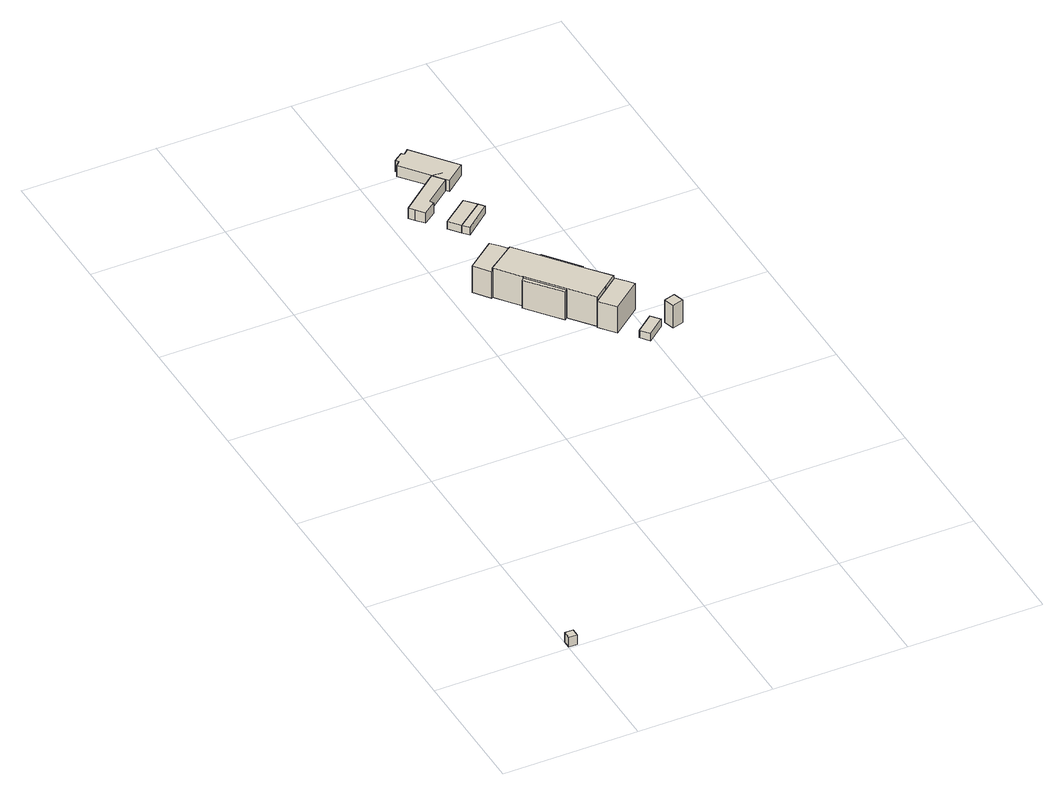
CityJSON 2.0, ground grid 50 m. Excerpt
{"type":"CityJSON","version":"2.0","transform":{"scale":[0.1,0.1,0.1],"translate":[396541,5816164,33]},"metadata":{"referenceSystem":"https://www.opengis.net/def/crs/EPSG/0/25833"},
"CityObjects":{
"building1":{"type":"Building","attributes":{"Gemeindeschluessel":"11000009","BezugspunktDach":"2200","function":"51009_1610","measuredHeight":3.9,"storeysAboveGround":0},"address":[{"country":"Germany","locality":"Berlin"}],"geometry":[{"type":"Solid","lod":"1","boundaries":[[[[0,1,2,3]],[[4,5,6,7]],[[4,7,3,2]],[[5,4,2,1]],[[6,5,1,0]],[[7,6,0,3]]]]}]},
"building2":{"type":"Building","attributes":{"name":"Gaststätte Zenner","Gemeindeschluessel":"11000009","function":"31001_2081"},"address":[{"country":"Germany","locality":"Berlin","thoroughfareNumber":"15, 16, 17","thoroughfareName":"Alt-Treptow"}],"children":["building2-1","building2-2","building2-3","building2-4","building2-5","building2-6"]},
"building2-1":{"type":"BuildingPart","attributes":{"BezugspunktDach":"2200","measuredHeight":12.92,"storeysAboveGround":2},"parents":["building2"],"geometry":[{"type":"MultiSurface","lod":"1","boundaries":[[[8,9,10,11,12,13,14,15,16,17,18,19,20]],[[21,22,23,24,25,26,27,28,29,30,31,32,33]],[[34,35,20,19]],[[36,37,34,21,19,18]],[[38,39,40,18,17]],[[23,22,41,42]],[[43,44,17,16]],[[45,46,47,16,15]],[[25,24,48,49]],[[50,51,25,15,14]],[[52,50,26,14,13]],[[28,27,13,12]],[[29,28,12,11]],[[53,54,11,10]],[[55,53,10,9]],[[32,31,9,8]],[[56,35,57,32,8,20]],[[21,33,35,34]],[[22,21,34,37,36]],[[42,41,40,39,38]],[[24,23,44,43]],[[49,48,47,46,45]],[[26,25,51,50]],[[27,58,26,50,52]],[[30,29,54,53]],[[31,30,53,55]],[[33,32,57,35,56]]]}]},
"building2-2":{"type":"BuildingPart","attributes":{"BezugspunktDach":"2200","measuredHeight":10.86,"storeysAboveGround":2},"parents":["building2"],"geometry":[{"type":"MultiSurface","lod":"1","boundaries":[[[59,60,61,62,51,63]],[[25,64,65,66,67,68]],[[68,63,52,27]],[[64,25,49,69,70,45,51,62]],[[71,70,62,61]],[[65,64,72,69,73]],[[66,65,61,60]],[[67,66,60,59]],[[68,67,59,63]],[[51,25,26,50]],[[27,52,50,26]],[[45,70,69,49]],[[73,69,72,70,71]]]}]},
"building2-3":{"type":"BuildingPart","attributes":{"BezugspunktDach":"2200","measuredHeight":11.68,"storeysAboveGround":2},"parents":["building2"],"geometry":[{"type":"Solid","lod":"1","boundaries":[[[[74,75,54,53,55,76]],[[31,30,29,77,78,79]],[[31,79,76,55]],[[77,29,54,75]],[[78,77,75,74]],[[79,78,74,76]],[[30,31,55,53]],[[29,30,53,54]]]]}]},
"building2-4":{"type":"BuildingPart","attributes":{"BezugspunktDach":"2200","measuredHeight":11.68,"storeysAboveGround":2},"parents":["building2"],"geometry":[{"type":"MultiSurface","lod":"1","boundaries":[[[43,80,81,44]],[[82,83,24,23]],[[84,85,39,42,84,82,23,44,81]],[[86,85,81,80]],[[83,82,84,87,88]],[[46,86,80,43]],[[24,83,87,48]],[[42,39,85,84]],[[88,87,84,85,86]],[[48,87,86,46]],[[23,24,43,44,89]]]}]},
"building2-5":{"type":"BuildingPart","attributes":{"BezugspunktDach":"2200","measuredHeight":10.99,"storeysAboveGround":2},"parents":["building2"],"geometry":[{"type":"MultiSurface","lod":"1","boundaries":[[[90,57,35,37,91,92,93,94]],[[95,96,97,22,33,32,98,99]],[[95,99,94,93]],[[96,95,93,92]],[[100,101,102,92,91]],[[97,96,103,104,105]],[[40,101,105,41,22,97,91,37]],[[98,32,57,90]],[[99,98,90,94]],[[105,104,103,102,101,100]],[[41,105,101,40]],[[21,34,35,33]],[[22,37,34,21]],[[32,33,35,57]]]}]},
"building2-6":{"type":"BuildingPart","attributes":{"BezugspunktDach":"2200","measuredHeight":4.27,"storeysAboveGround":2},"parents":["building2"],"geometry":[{"type":"MultiSurface","lod":"1","boundaries":[[[101,40,39,85,86,46,45,70,71,106,107,102]],[[108,109,73,69,49,48,87,84,42,41,105,104]],[[108,104,102,107]],[[109,108,107,106]],[[73,109,106,71]],[[73,71,70,69]],[[110,49,69,70,45]],[[49,45,46,48]],[[48,46,86,87]],[[84,87,86,85]],[[42,84,85,39]],[[42,39,40,41]],[[105,41,40,101]],[[105,101,102,104]]]}]},
"building3":{"type":"Building","attributes":{"Gemeindeschluessel":"11000009","BezugspunktDach":"2200","function":"31001_2080","measuredHeight":3.05,"storeysAboveGround":1},"address":[{"country":"Germany","locality":"Berlin","thoroughfareNumber":"15 (5)","thoroughfareName":"Alt-Treptow"}],"geometry":[{"type":"Solid","lod":"1","boundaries":[[[[111,112,113,114]],[[115,116,117,118]],[[115,118,114,113]],[[116,115,113,112]],[[117,116,112,111]],[[118,117,111,114]]]]}]},
"building4":{"type":"Building","attributes":{"Gemeindeschluessel":"11000009","BezugspunktDach":"2200","function":"51009_1610","measuredHeight":3.05,"storeysAboveGround":0},"address":[{"country":"Germany","locality":"Berlin"}],"geometry":[{"type":"Solid","lod":"1","boundaries":[[[[119,120,112,111]],[[116,121,122,117]],[[116,117,111,112]],[[121,116,112,120]],[[122,121,120,119]],[[117,122,119,111]]]]}]},
"building5":{"type":"Building","attributes":{"Gemeindeschluessel":"11000009","BezugspunktDach":"2200","function":"31001_2080","measuredHeight":3.08,"storeysAboveGround":1},"address":[{"country":"Germany","locality":"Berlin","thoroughfareNumber":"15 (1)","thoroughfareName":"Alt-Treptow"}],"geometry":[{"type":"Solid","lod":"1","boundaries":[[[[123,124,125,126]],[[127,128,129,130]],[[127,130,126,125]],[[128,127,125,124]],[[129,128,124,123]],[[130,129,123,126]]]]}]},
"building6":{"type":"Building","attributes":{"Gemeindeschluessel":"11000009","function":"31001_2080"},"address":[{"country":"Germany","locality":"Berlin","thoroughfareNumber":"15 (6)","thoroughfareName":"Alt-Treptow"}],"children":["building6-1","building6-2"]},
"building6-1":{"type":"BuildingPart","attributes":{"BezugspunktDach":"2200","measuredHeight":6.65,"storeysAboveGround":1},"parents":["building6"],"geometry":[{"type":"Solid","lod":"1","boundaries":[[[[131,132,133,134,135,136,137,138,139,140,141]],[[142,143,144,145,146,147,148,149,150,151,152]],[[142,152,141,140]],[[143,142,140,139]],[[144,143,139,138]],[[145,144,138,137]],[[146,145,137,136]],[[147,146,136,135]],[[148,147,135,134]],[[149,148,134,133]],[[150,149,133,132]],[[151,150,132,131]],[[152,151,131,141]]]]}]},
"building6-2":{"type":"BuildingPart","attributes":{"BezugspunktDach":"2200","measuredHeight":5.54,"storeysAboveGround":1},"parents":["building6"],"geometry":[{"type":"Solid","lod":"1","boundaries":[[[[153,154,155,156,157,158,159,160,161]],[[151,162,150,149,163,164,165,166,167]],[[151,167,161,160]],[[162,151,160,159]],[[150,162,159,158]],[[149,150,158,157]],[[163,149,157,156]],[[164,163,156,155]],[[165,164,155,154]],[[166,165,154,153]],[[167,166,153,161]]]]}]},
"building7":{"type":"Building","attributes":{"Gemeindeschluessel":"11000009","BezugspunktDach":"2200","function":"31001_2080","measuredHeight":9.49,"storeysAboveGround":1},"address":[{"country":"Germany","locality":"Berlin","thoroughfareNumber":"15 (2)","thoroughfareName":"Alt-Treptow"}],"geometry":[{"type":"Solid","lod":"1","boundaries":[[[[168,169,170,171]],[[172,173,174,175]],[[172,175,171,170]],[[173,172,170,169]],[[174,173,169,168]],[[175,174,168,171]]]]}]}
},
"vertices":[
[3,7,39],[34,7,39],[34,37,39],[3,38,39],[34,37,0],[34,7,0],[3,7,0],[3,38,0],
[622,1774,135],[689,1686,135],[691,1688,135],[790,1565,135],[859,1479,135],[860,1478,135],[909,1517,135],[958,1556,135],[885,1646,135],[790,1766,135],[723,1849,135],[672,1812,135],[621,1775,135],[672,1812,12],[723,1849,12],[790,1766,12],[885,1646,12],[958,1556,12],[909,1517,12],[860,1478,12],[859,1479,12],[790,1565,12],[691,1688,12],[689,1686,12],[622,1774,12],[621,1775,12],[672,1812,122],[621,1775,122],[723,1849,78],[723,1849,122],[790,1766,36],[790,1766,57],[723,1849,57],[723,1849,15],[790,1766,15],[885,1646,129],[790,1766,129],[958,1556,57],[885,1646,57],[885,1646,50],[885,1646,15],[958,1556,15],[909,1517,121],[958,1556,121],[860,1478,121],[691,1688,129],[790,1565,129],[689,1686,129],[621,1775,57],[622,1774,122],[870,1486,12],
[902,1416,121],[1011,1503,121],[991,1528,121],[963,1560,121],[856,1474,121],[963,1560,12],[991,1528,12],[1011,1503,12],[902,1416,12],[856,1474,12],[963,1560,15],[963,1560,57],[991,1528,57],[963,1560,48],[991,1528,15],
[780,1558,129],[789,1564,129],[681,1678,129],[789,1564,12],[780,1558,12],[681,1678,12],
[894,1652,129],[800,1772,129],[800,1772,12],[894,1652,12],[800,1772,15],[800,1772,57],[894,1652,57],[894,1652,15],[894,1652,37],[790,1766,26],
[616,1771,122],[728,1852,122],[705,1883,122],[679,1911,122],[573,1829,122],[679,1911,12],[705,1883,12],[728,1852,12],[616,1771,12],[573,1829,12],[728,1852,56],[728,1852,57],[705,1883,57],[705,1883,45],[705,1883,15],[728,1852,15],
[1018,1550,57],[732,1907,57],[732,1907,15],[1018,1550,15],[958,1556,40],
[684,2123,47],[784,2200,47],[750,2240,47],[652,2164,47],[750,2240,16],[784,2200,16],[684,2123,16],[652,2164,16],
[704,2101,47],[800,2180,47],[800,2180,16],[704,2101,16],
[977,1324,48],[1043,1376,48],[1017,1408,48],[952,1356,48],[1017,1408,17],[1043,1376,17],[977,1324,17],[952,1356,17],
[712,2395,57],[744,2355,57],[743,2354,57],[752,2344,57],[824,2401,57],[703,2554,57],[683,2537,57],[675,2545,57],[641,2520,57],[649,2510,57],[633,2494,57],[649,2510,12],[641,2520,12],[675,2545,12],[683,2537,12],[703,2554,12],[824,2401,12],[752,2344,12],[743,2354,12],[744,2355,12],[712,2395,12],[633,2494,12],
[580,2257,56],[605,2227,56],[652,2263,56],[644,2276,56],[743,2354,56],[744,2355,56],[749,2391,56],[712,2395,56],[565,2276,56],[749,2391,12],[644,2276,12],[652,2263,12],[605,2227,12],[580,2257,12],[565,2276,12],
[1075,1353,111],[1116,1364,111],[1104,1403,111],[1064,1391,111],[1104,1403,16],[1116,1364,16],[1075,1353,16],[1064,1391,16]
]}
